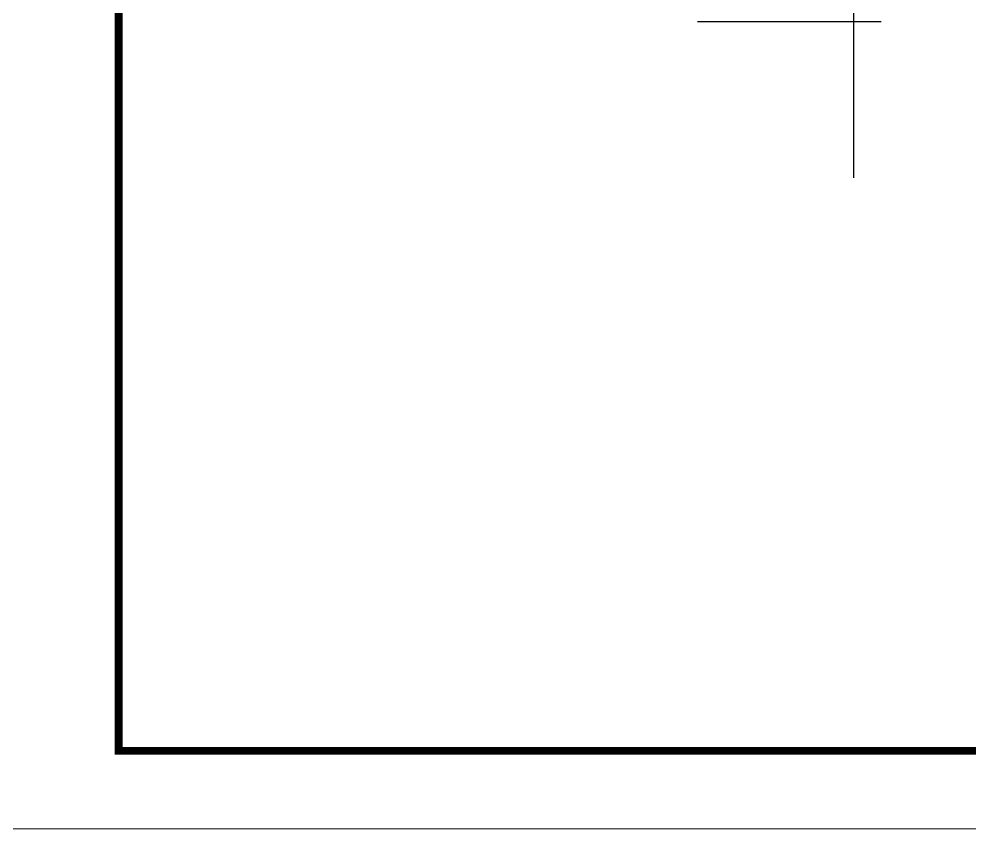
# Model space of a CAD drawing. Extents: x 3443499 to 7125205, y -1700016 to -264854.
# Drawn here: x 3677232 to 3689395, y -878070 to -867712 of the extents above; entities that cross this region are included whole.
import ezdxf

# ---------------------------------------------------------------- set-up
doc = ezdxf.new("R2010")
doc.units = 0
doc.header["$LTSCALE"] = 1000
doc.header["$MEASUREMENT"] = 0
doc.layers.add('!校对', color=2, linetype='CONTINUOUS')
doc.layers.add('图框', color=147, linetype='CONTINUOUS', lineweight=20)

msp = doc.modelspace()

# ---------------------------------------------------------------- linework, layer by layer
at = {"layer": '!校对', "color": 6}
for p, q in [((3687909.1, -869743.9), (3687909.1, -867271.2)), ((3685909.1, -867743.9), (3688259, -867743.9))]:
    msp.add_line(p, q, dxfattribs=at)
at = {"layer": '图框'}
msp.add_lwpolyline([(3676006.7, -818670.3), (3760106.7, -818670.3), (3760106.7, -878070.3), (3676006.7, -878070.3)], close=True, dxfattribs=at)
msp.add_lwpolyline([(3676006.7, -818670.3), (3760106.7, -818670.3), (3760106.7, -878070.3), (3676006.7, -878070.3)], close=True, dxfattribs=at)
at = {"layer": '图框', "const_width": 100}
msp.add_lwpolyline([(3759106.7, -877070.3), (3759106.7, -819670.3), (3678506.7, -819670.3), (3678506.7, -877070.3)], close=True, dxfattribs=at)

doc.saveas('drawing.dxf')
